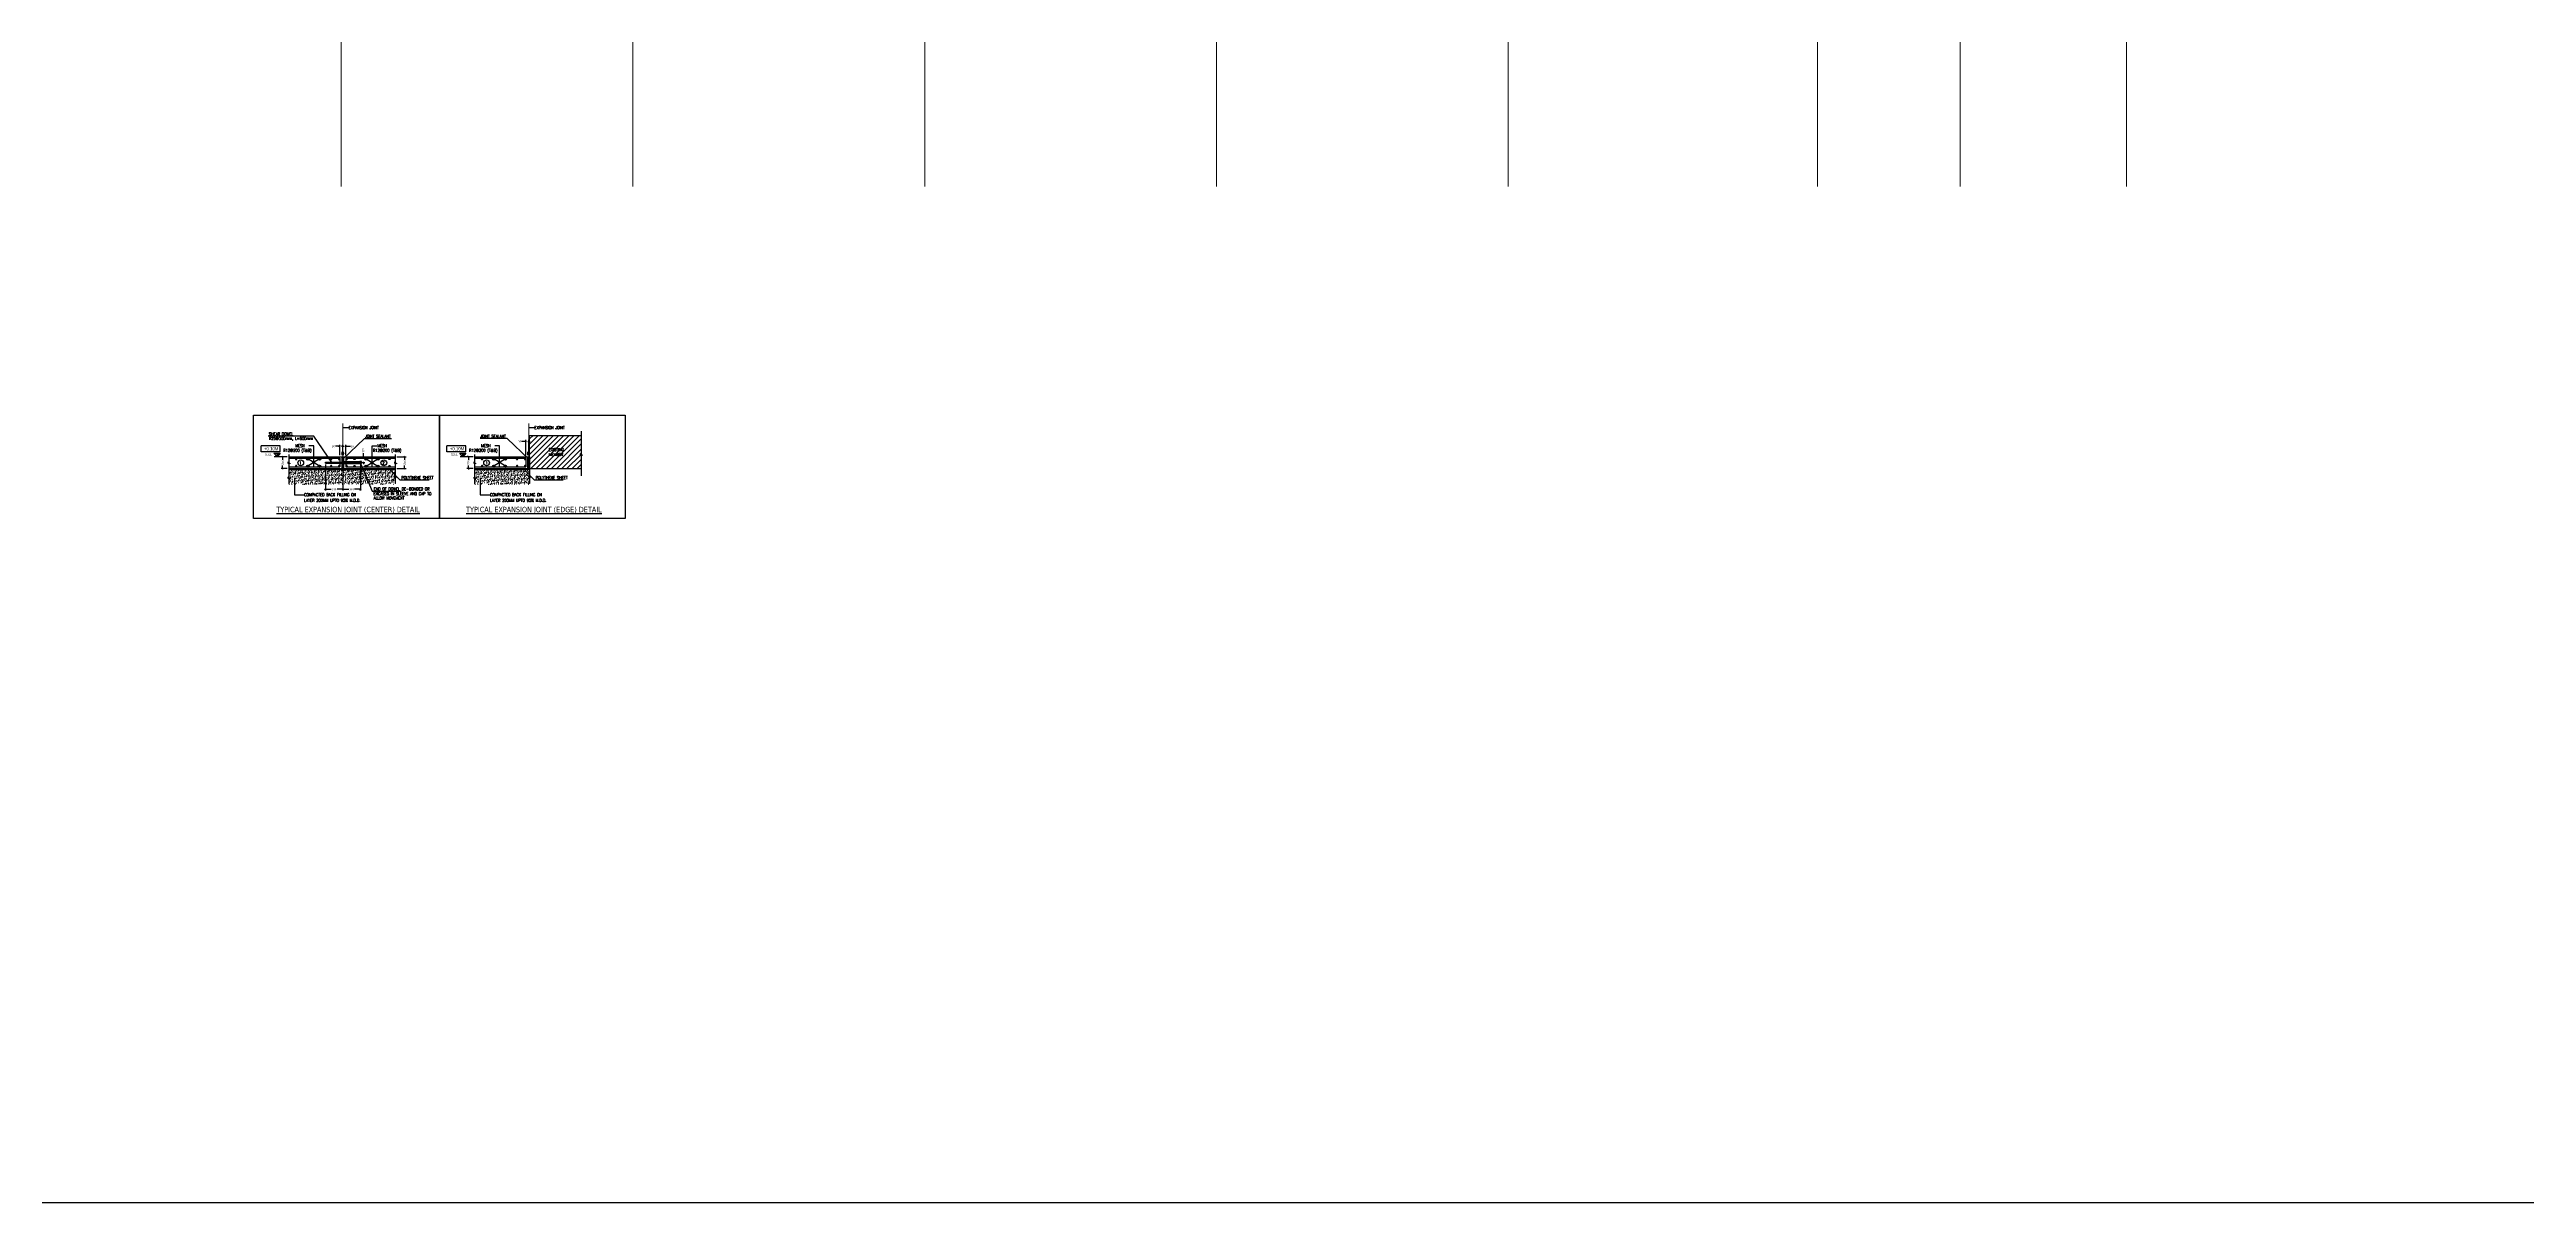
# Model space of a CAD drawing. Header units: millimetres. Extents: x -388065 to 2372687422, y -192755 to 667797.
# Drawn here: x 223865 to 266319, y 578920 to 598695 of the extents above; entities that cross this region are included whole.
import ezdxf
from ezdxf.enums import TextEntityAlignment as Align

# ---------------------------------------------------------------- set-up
doc = ezdxf.new("R2010")
doc.units = ezdxf.units.MM
doc.linetypes.add('CENTER', pattern=[2, 1.25, -0.25, 0.25, -0.25])
doc.linetypes.add('Hidden', pattern=[7.14375, 4.7625, -2.38125])
for name, color, linetype in [('S-36-TAGLVL', 23, 'Continuous'), ('S-DIM', 5, 'Continuous'), ('S-FRAME', 2, 'Continuous'), ('S-HATCH', 30, 'Continuous'), ('S-STEEL HATCH', 6, 'CENTER'), ('S-STEEL-1', 2, 'CENTER'), ('S-STL-LINK', 4, 'Continuous'), ('S-TEXT-1', 3, 'Continuous'), ('S-WATER PROOFING', 7, 'Continuous')]:
    doc.layers.add(name, color=color, linetype=linetype)
doc.layers.add('S-GRID', color=1, linetype='Continuous', lineweight=9)
doc.layers.add('STR-GRID', color=248, linetype='Continuous', lineweight=9)
doc.styles.add('MINA_MM_STEEL_DETAIL', font='dim.shx', dxfattribs={"height": 35})
doc.styles.add('Romans', font='romans.shx')
doc.styles.add('TAHOMA', font='tahoma.ttf')
doc.styles.add('TEXTN', font='techl___.ttf', dxfattribs={"height": 0.2})
doc.styles.add('TEXTS', font='arial.ttf', dxfattribs={"width": 0.8})
doc.dimstyles.new('MINA_MM_STEEL_DET', dxfattribs={"dimtxt": 35, "dimasz": 25, "dimexe": 25, "dimexo": 25, "dimgap": 5, "dimtad": 0, "dimdec": 0, "dimzin": 0, "dimdsep": 46, "dimtxsty": 'MINA_MM_STEEL_DETAIL', "dimblk": 'OBLIQUE', "dimcen": 0.09, "dimclrd": 256, "dimclre": 256, "dimclrt": 7, "dimadec": 0, "dimazin": 0, "dimtfac": 1, "dimtdec": 0, "dimtix": 1, "dimtofl": 0, "dimtmove": 0, "dimatfit": 0, "dimfxl": 1, "dimtolj": 1, "dimtzin": 0, "dimlwd": -1, "dimlwe": -1, "dimarcsym": 0})
doc.dimstyles.new('S-DIM-25', dxfattribs={"dimtxt": 0.05, "dimasz": 0.0015, "dimexe": 0.025, "dimexo": 0.025, "dimgap": 0.035, "dimtad": 1, "dimdec": 0, "dimlfac": 1000, "dimzin": 0, "dimdsep": 46, "dimtxsty": 'Romans', "dimblk": 'ARCHTICK', "dimcen": 0.6, "dimdle": 0.025, "dimclrd": 256, "dimclre": 256, "dimclrt": 3, "dimadec": 0, "dimazin": 0, "dimtfac": 1, "dimtdec": 0, "dimtix": 1, "dimtmove": 0, "dimatfit": 3, "dimfxl": 0.15, "dimtolj": 1, "dimtzin": 0, "dimarcsym": 0})

# ---------------------------------------------------------------- blocks, each defined once
blk = doc.blocks.new('*U1205')
blk.add_lwpolyline([(-56558, 29706), (-56558, -29706), (56558, -29706)])
blk = doc.blocks.new('*U1206')
at = {"color": 0, "linetype": 'ByBlock', "lineweight": -2, "transparency": 16777216}
blk.add_blockref('*U1205', (113115, 356472), dxfattribs=at)
blk = doc.blocks.new('grids')
at = {"layer": 'STR-GRID', "ltscale": 10}
for p, q in [((115749.9, 623956.2), (115749.9, 596346.6)), ((120749.9, 623956.2), (120749.9, 596346.6)), ((125749.9, 623956.2), (125749.9, 596346.6)), ((130749.9, 623956.2), (130749.9, 596346.6)), ((135749.9, 623956.2), (135749.9, 596346.6)), ((141049.9, 623956.2), (141049.9, 596346.6)), ((143499.9, 623956.2), (143499.9, 596346.6)), ((146349.9, 623956.2), (146349.9, 596346.6))]:
    blk.add_line(p, q, dxfattribs=at)
blk = doc.blocks.new('S-DONUT')
at = {"layer": 'S-STEEL HATCH'}
blk.add_hatch(color=256, dxfattribs=at).paths.add_polyline_path([(-0.017, 0, 1), (0.017, 0, 1)])
at = {"layer": 'S-STEEL-1'}
blk.add_circle((0, 0), 0.0175, dxfattribs=at)
blk = doc.blocks.new('_ARCHTICK')
at = {"color": 0, "linetype": 'ByBlock', "const_width": 0.4}
blk.add_lwpolyline([(-0.5, -0.5), (0.5, 0.5)], dxfattribs=at)
blk = doc.blocks.new('_OBLIQUE')
at = {"color": 0, "linetype": 'ByBlock'}
blk.add_line((-0.5, -0.5), (0.5, 0.5), dxfattribs=at)
blk = doc.blocks.new('*D2437')
at = {"layer": 'Defpoints', "color": 0, "transparency": 16777216}
for p in [(227859, 591510), (227965, 591710), (227965, 591510)]:
    blk.add_point(p, dxfattribs=at)
at = {"layer": 'S-DIM', "transparency": 16777216}
for p, q in [((227940, 591710), (227834, 591710)), ((227940, 591510), (227834, 591510)), ((227859, 591710), (227859, 591660)), ((227859, 591510), (227859, 591560))]:
    blk.add_line(p, q, dxfattribs=at)
at = {"layer": 'S-DIM', "transparency": 16777216, "xscale": 25, "yscale": 25, "zscale": 25}
for p, rotation in [((227859, 591710), 90), ((227859, 591510), 270)]:
    blk.add_blockref('_OBLIQUE', p, dxfattribs=dict(at, rotation=rotation))
at = {"layer": 'S-DIM', "color": 7, "transparency": 16777216, "insert": (227859, 591610), "char_height": 35, "attachment_point": 5, "rotation": 90, "style": 'MINA_MM_STEEL_DETAIL'}
blk.add_mtext('\\A1;250', dxfattribs=at)
blk = doc.blocks.new('*D2438')
at = {"layer": 'Defpoints', "color": 0, "transparency": 16777216}
for p in [(228842, 591890), (228842, 591710), (228892, 591710)]:
    blk.add_point(p, dxfattribs=at)
at = {"layer": 'S-DIM', "transparency": 16777216}
for p, q in [((228842, 591890), (228764, 591890)), ((228842, 591735), (228842, 591915)), ((228892, 591735), (228892, 591915)), ((228892, 591890), (228917, 591890))]:
    blk.add_line(p, q, dxfattribs=at)
at = {"layer": 'S-DIM', "transparency": 16777216, "xscale": 25, "yscale": 25, "zscale": 25}
blk.add_blockref('_OBLIQUE', (228842, 591890), dxfattribs=at)
at = {"layer": 'S-DIM', "transparency": 16777216, "xscale": 25, "yscale": 25, "zscale": 25, "rotation": 180}
blk.add_blockref('_OBLIQUE', (228892, 591890), dxfattribs=at)
at = {"layer": 'S-DIM', "color": 7, "transparency": 16777216, "insert": (228730, 591890), "char_height": 35, "attachment_point": 5, "style": 'MINA_MM_STEEL_DETAIL'}
blk.add_mtext('\\A1;50', dxfattribs=at)
blk = doc.blocks.new('*D2439')
at = {"layer": 'Defpoints', "color": 0, "transparency": 16777216}
for p in [(228942, 591890), (228892, 591710), (228942, 591710)]:
    blk.add_point(p, dxfattribs=at)
at = {"layer": 'S-DIM', "transparency": 16777216}
for p, q in [((228892, 591890), (228867, 591890)), ((228892, 591735), (228892, 591915)), ((228942, 591735), (228942, 591915)), ((228942, 591890), (229021, 591890))]:
    blk.add_line(p, q, dxfattribs=at)
at = {"layer": 'S-DIM', "transparency": 16777216, "xscale": 25, "yscale": 25, "zscale": 25}
blk.add_blockref('_OBLIQUE', (228892, 591890), dxfattribs=at)
at = {"layer": 'S-DIM', "transparency": 16777216, "xscale": 25, "yscale": 25, "zscale": 25, "rotation": 180}
blk.add_blockref('_OBLIQUE', (228942, 591890), dxfattribs=at)
at = {"layer": 'S-DIM', "color": 7, "transparency": 16777216, "insert": (229054, 591890), "char_height": 35, "attachment_point": 5, "style": 'MINA_MM_STEEL_DETAIL'}
blk.add_mtext('\\A1;50', dxfattribs=at)
blk = doc.blocks.new('TAG-ELE-LVL')
at = {"layer": 'S-36-TAGLVL'}
for p, q in [((-0.21, 0.35), (-0.21, 0.75)), ((-0.21, 0.75), (1.09, 0.75)), ((-0.21, 0.35), (1.09, 0.35)), ((0, 0), (0, 0.25)), ((1.09, 0.35), (1.09, 0.75))]:
    blk.add_line(p, q, dxfattribs=at)
blk.add_lwpolyline([(0, 0), (0.21, 0.25), (-0.21, 0.25)], close=True, dxfattribs=at)
at = {"layer": 'S-36-TAGLVL', "color": 251}
blk.add_solid([(-0.21, 0.25), (0, 0), (0, 0.25)], dxfattribs=at)
at = {"layer": 'S-36-TAGLVL', "color": 50, "style": 'TEXTS', "width": 0.75}
blk.add_attdef('FLOOR-NAME', text='', height=0.25, dxfattribs=at).set_placement((-0.21, 0.8), align=Align.BOTTOM_LEFT)
blk.add_attdef('LVL', text='', height=0.225, dxfattribs=at).set_placement((0.44, 0.55), align=Align.MIDDLE_CENTER)
at = {"layer": 'S-36-TAGLVL', "color": 50, "style": 'TEXTN', "width": 0.75}
blk.add_attdef('-', (0.36, 0.07), '', height=0.175, dxfattribs=at)
blk = doc.blocks.new('*D2440')
at = {"layer": 'Defpoints', "color": 0, "transparency": 16777216}
for p in [(229791, 591710), (229791, 591510), (229950, 591510)]:
    blk.add_point(p, dxfattribs=at)
at = {"layer": 'S-DIM', "transparency": 16777216}
for p, q in [((229816, 591710), (229975, 591710)), ((229816, 591510), (229975, 591510)), ((229950, 591710), (229950, 591660)), ((229950, 591510), (229950, 591560))]:
    blk.add_line(p, q, dxfattribs=at)
at = {"layer": 'S-DIM', "transparency": 16777216, "xscale": 25, "yscale": 25, "zscale": 25}
for p, rotation in [((229950, 591710), 90), ((229950, 591510), 270)]:
    blk.add_blockref('_OBLIQUE', p, dxfattribs=dict(at, rotation=rotation))
at = {"layer": 'S-DIM', "color": 7, "transparency": 16777216, "insert": (229950, 591610), "char_height": 35, "attachment_point": 5, "rotation": 90, "style": 'MINA_MM_STEEL_DETAIL'}
blk.add_mtext('\\A1;250', dxfattribs=at)
blk = doc.blocks.new('*D2441')
at = {"layer": 'Defpoints', "color": 0, "transparency": 16777216}
for p in [(228880, 591710), (228905, 591767), (228905, 591710)]:
    blk.add_point(p, dxfattribs=at)
at = {"layer": 'S-DIM', "transparency": 16777216}
for p, q in [((228880, 591735), (228880, 591792)), ((228880, 591767), (228905, 591767)), ((228905, 591735), (228905, 591792))]:
    blk.add_line(p, q, dxfattribs=at)
at = {"layer": 'S-DIM', "transparency": 16777216, "xscale": 25, "yscale": 25, "zscale": 25, "rotation": 180}
blk.add_blockref('_OBLIQUE', (228880, 591767), dxfattribs=at)
at = {"layer": 'S-DIM', "transparency": 16777216, "xscale": 25, "yscale": 25, "zscale": 25}
blk.add_blockref('_OBLIQUE', (228905, 591767), dxfattribs=at)
at = {"layer": 'S-DIM', "color": 7, "transparency": 16777216, "insert": (228892, 591767), "char_height": 35, "attachment_point": 5, "style": 'MINA_MM_STEEL_DETAIL'}
blk.add_mtext('\\A1;25', dxfattribs=at)
blk = doc.blocks.new('*D2442')
at = {"layer": 'Defpoints', "color": 0, "transparency": 16777216}
for p in [(228592, 591600), (228892, 591510), (228592, 591154)]:
    blk.add_point(p, dxfattribs=at)
at = {"layer": 'S-DIM', "transparency": 16777216}
for p, q in [((228592, 591575), (228592, 591129)), ((228892, 591485), (228892, 591129)), ((228592, 591154), (228692, 591154)), ((228892, 591154), (228792, 591154))]:
    blk.add_line(p, q, dxfattribs=at)
at = {"layer": 'S-DIM', "transparency": 16777216, "xscale": 25, "yscale": 25, "zscale": 25, "rotation": 180}
blk.add_blockref('_OBLIQUE', (228592, 591154), dxfattribs=at)
at = {"layer": 'S-DIM', "transparency": 16777216, "xscale": 25, "yscale": 25, "zscale": 25}
blk.add_blockref('_OBLIQUE', (228892, 591154), dxfattribs=at)
at = {"layer": 'S-DIM', "color": 7, "transparency": 16777216, "insert": (228742, 591154), "char_height": 35, "attachment_point": 5, "style": 'MINA_MM_STEEL_DETAIL'}
blk.add_mtext('\\A1;300', dxfattribs=at)
blk = doc.blocks.new('*D2443')
at = {"layer": 'Defpoints', "color": 0, "transparency": 16777216}
for p in [(228892, 591510), (229192, 591600), (229192, 591154)]:
    blk.add_point(p, dxfattribs=at)
at = {"layer": 'S-DIM', "transparency": 16777216}
for p, q in [((228892, 591485), (228892, 591129)), ((229192, 591575), (229192, 591129)), ((228892, 591154), (228992, 591154)), ((229192, 591154), (229092, 591154))]:
    blk.add_line(p, q, dxfattribs=at)
at = {"layer": 'S-DIM', "transparency": 16777216, "xscale": 25, "yscale": 25, "zscale": 25, "rotation": 180}
blk.add_blockref('_OBLIQUE', (228892, 591154), dxfattribs=at)
at = {"layer": 'S-DIM', "transparency": 16777216, "xscale": 25, "yscale": 25, "zscale": 25}
blk.add_blockref('_OBLIQUE', (229192, 591154), dxfattribs=at)
at = {"layer": 'S-DIM', "color": 7, "transparency": 16777216, "insert": (229042, 591154), "char_height": 35, "attachment_point": 5, "style": 'MINA_MM_STEEL_DETAIL'}
blk.add_mtext('\\A1;300', dxfattribs=at)
blk = doc.blocks.new('*D2444')
at = {"layer": 'Defpoints', "color": 0, "transparency": 16777216}
for p in [(229192, 591710), (229192, 591610), (229245, 591710)]:
    blk.add_point(p, dxfattribs=at)
at = {"layer": 'S-DIM', "transparency": 16777216}
for p, q in [((229217, 591710), (229270, 591710)), ((229217, 591610), (229270, 591610)), ((229245, 591710), (229245, 591773)), ((229245, 591610), (229245, 591585))]:
    blk.add_line(p, q, dxfattribs=at)
at = {"layer": 'S-DIM', "transparency": 16777216, "xscale": 25, "yscale": 25, "zscale": 25}
for p, rotation in [((229245, 591710), 270), ((229245, 591610), 90)]:
    blk.add_blockref('_OBLIQUE', p, dxfattribs=dict(at, rotation=rotation))
at = {"layer": 'S-DIM', "color": 7, "transparency": 16777216, "insert": (229245, 591820), "char_height": 35, "attachment_point": 5, "rotation": 90, "style": 'MINA_MM_STEEL_DETAIL'}
blk.add_mtext('\\A1;125', dxfattribs=at)
blk = doc.blocks.new('*D2445')
at = {"layer": 'Defpoints', "color": 0, "transparency": 16777216}
for p in [(231044, 591510), (231150, 591710), (231150, 591510)]:
    blk.add_point(p, dxfattribs=at)
at = {"layer": 'S-DIM', "transparency": 16777216}
for p, q in [((231125, 591710), (231019, 591710)), ((231125, 591510), (231019, 591510)), ((231044, 591710), (231044, 591660)), ((231044, 591510), (231044, 591560))]:
    blk.add_line(p, q, dxfattribs=at)
at = {"layer": 'S-DIM', "transparency": 16777216, "xscale": 25, "yscale": 25, "zscale": 25}
for p, rotation in [((231044, 591710), 90), ((231044, 591510), 270)]:
    blk.add_blockref('_OBLIQUE', p, dxfattribs=dict(at, rotation=rotation))
at = {"layer": 'S-DIM', "color": 7, "transparency": 16777216, "insert": (231044, 591610), "char_height": 35, "attachment_point": 5, "rotation": 90, "style": 'MINA_MM_STEEL_DETAIL'}
blk.add_mtext('\\A1;250', dxfattribs=at)
blk = doc.blocks.new('*D2446')
at = {"layer": 'Defpoints', "color": 0, "transparency": 16777216}
for p in [(232028, 591973), (232028, 591710), (232078, 591710)]:
    blk.add_point(p, dxfattribs=at)
at = {"layer": 'S-DIM', "transparency": 16777216}
for p, q in [((232028, 591973), (231954, 591973)), ((232028, 591735), (232028, 591998)), ((232078, 591735), (232078, 591998)), ((232078, 591973), (232103, 591973))]:
    blk.add_line(p, q, dxfattribs=at)
at = {"layer": 'S-DIM', "transparency": 16777216, "xscale": 25, "yscale": 25, "zscale": 25}
blk.add_blockref('_OBLIQUE', (232028, 591973), dxfattribs=at)
at = {"layer": 'S-DIM', "transparency": 16777216, "xscale": 25, "yscale": 25, "zscale": 25, "rotation": 180}
blk.add_blockref('_OBLIQUE', (232078, 591973), dxfattribs=at)
at = {"layer": 'S-DIM', "color": 7, "transparency": 16777216, "insert": (231921, 591973), "char_height": 35, "attachment_point": 5, "style": 'MINA_MM_STEEL_DETAIL'}
blk.add_mtext('\\A1;50', dxfattribs=at)
blk = doc.blocks.new('*D2447')
at = {"layer": 'Defpoints', "color": 0, "transparency": 16777216}
for p in [(232065, 591710), (232090, 591767), (232090, 591710)]:
    blk.add_point(p, dxfattribs=at)
at = {"layer": 'S-DIM', "transparency": 16777216}
for p, q in [((232065, 591735), (232065, 591792)), ((232065, 591767), (232090, 591767)), ((232090, 591735), (232090, 591792))]:
    blk.add_line(p, q, dxfattribs=at)
at = {"layer": 'S-DIM', "transparency": 16777216, "xscale": 25, "yscale": 25, "zscale": 25, "rotation": 180}
blk.add_blockref('_OBLIQUE', (232065, 591767), dxfattribs=at)
at = {"layer": 'S-DIM', "transparency": 16777216, "xscale": 25, "yscale": 25, "zscale": 25}
blk.add_blockref('_OBLIQUE', (232090, 591767), dxfattribs=at)
at = {"layer": 'S-DIM', "color": 7, "transparency": 16777216, "insert": (232078, 591767), "char_height": 35, "attachment_point": 5, "style": 'MINA_MM_STEEL_DETAIL'}
blk.add_mtext('\\A1;25', dxfattribs=at)

msp = doc.modelspace()

# ---------------------------------------------------------------- hatches: boundary and pattern name
at = {"layer": 'S-DIM'}
h = msp.add_hatch(dxfattribs=at)
h.set_pattern_fill('ANSI31', color=9, scale=500)
h.set_pattern_definition([(45, (-564324.684, 540095.485), (-44.194174, 44.194174), [])])
h.paths.add_polyline_path([(232976.4964, 592076.5774), (232090.329, 592076.5774), (232090.329, 591709.9824), (232090.329, 591509.9824), (232976.4964, 591509.9824), (232976.4964, 591737.2342), (232994.5768, 591732.7168), (232994.5768, 591745.064), (232961.0306, 591745.064), (232961.0306, 591760.0953), (232976.4964, 591753.1293)])
h.paths.add_polyline_path([(232024.8528, 591789.7328), (232130.8052, 591789.7328), (232130.8052, 591864.7328), (232024.8528, 591864.7328)], flags=9)
h.paths.add_polyline_path([(232417.301, 591712.0604), (232672.7772, 591712.0604), (232672.7772, 591787.0604), (232417.301, 591787.0604)], flags=24)
h.paths.add_polyline_path([(232417.301, 591796.2184), (232684.2058, 591796.2184), (232684.2058, 591871.2184), (232417.301, 591871.2184)], flags=24)
h = msp.add_hatch(color=9, dxfattribs=at)
h.dxf.hatch_style = 1
h.paths.add_polyline_path([(228904.6914, 591624.9824), (229205.9874, 591624.9824), (229205.9874, 591622.9824), (228904.6914, 591622.9824)])
h = msp.add_hatch(color=9, dxfattribs=at)
h.dxf.hatch_style = 1
h.paths.add_polyline_path([(228904.6914, 591596.9824), (229205.9874, 591596.9824), (229205.9874, 591594.9824), (228904.6914, 591594.9824)])
h = msp.add_hatch(color=9, dxfattribs=at)
h.dxf.hatch_style = 1
h.paths.add_polyline_path([(229184.3601, 591591.9824), (229210.8989, 591591.9824), (229210.8989, 591627.9824), (229184.3601, 591627.9824), (229184.3601, 591625.9824), (229208.8989, 591625.9824), (229208.8989, 591593.9824), (229184.3601, 591593.9824)])
at = {"layer": 'S-HATCH'}
h = msp.add_hatch(dxfattribs=at)
h.set_pattern_fill('AR-SAND', color=256, scale=25, angle=45, style=0)
h.set_pattern_definition([(82.5, (219419.826, 578479.96), (-35.17533, 32.94818), [0, -38, 0, -42.5, 0, -40.625]), (52.5, (219419.826, 578479.96), (-18.60344, 81.1745), [0, -20.5, 0, -34.25, 0, -13.125]), (12.5, (219398.083, 578458.218), (54.95073, 55.15081), [0, -12.5, 0, -45, 0, -58.75]), (2.5, (219398.08, 578458.22), (37.62605, 68.65657), [0, -6.25, 0, -29.5, 0, -33.75])])
h.paths.add_polyline_path([(227964.5087, 591489.9824), (227964.5087, 591239.9824), (229790.8588, 591239.9824), (229790.8588, 591489.9824)])
at = {"layer": 'S-HATCH', "linetype": 'Continuous'}
h = msp.add_hatch(dxfattribs=at)
h.set_pattern_fill('ANSI37', color=256, scale=100, style=0)
h.set_pattern_definition([(135, (239210.616, 578701.348), (8.838835, 8.838835), []), (45, (239210.616, 578701.348), (8.838835, -8.838835), [])])
h.paths.add_polyline_path([(228904.6914, 591599.9824), (228879.6914, 591599.9824), (228879.6914, 591509.9824), (228904.6914, 591509.9824)])
h.paths.add_polyline_path([(228879.6914, 591619.872), (228904.6914, 591619.872), (228904.6914, 591709.9824), (228879.6914, 591709.9824)])
at = {"layer": 'S-HATCH'}
h = msp.add_hatch(dxfattribs=at)
h.set_pattern_fill('AR-SAND', color=256, scale=25, angle=45, style=0)
h.set_pattern_definition([(82.5, (222605.464, 578479.96), (-35.17533, 32.94818), [0, -38, 0, -42.5, 0, -40.625]), (52.5, (222605.464, 578479.96), (-18.60344, 81.1745), [0, -20.5, 0, -34.25, 0, -13.125]), (12.5, (222583.72, 578458.218), (54.95073, 55.15081), [0, -12.5, 0, -45, 0, -58.75]), (2.5, (222583.72, 578458.22), (37.62605, 68.65657), [0, -6.25, 0, -29.5, 0, -33.75])])
h.paths.add_polyline_path([(232090.329, 591239.9824), (232090.329, 591489.9824), (231150.1464, 591489.9824), (231150.1464, 591239.9824)])
at = {"layer": 'S-HATCH', "linetype": 'Continuous'}
h = msp.add_hatch(dxfattribs=at)
h.set_pattern_fill('ANSI37', color=256, scale=100, style=0)
h.set_pattern_definition([(135, (242396.254, 578701.348), (8.838835, 8.838835), []), (45, (242396.254, 578701.348), (8.838835, -8.838835), [])])
h.paths.add_polyline_path([(232090.329, 591619.872), (232065.329, 591619.872), (232065.329, 591509.9824), (232090.329, 591509.9824)])
h.paths.add_polyline_path([(232065.329, 591619.872), (232090.329, 591619.872), (232090.329, 591709.9824), (232065.329, 591709.9824)])

# ---------------------------------------------------------------- linework, layer by layer
at = {"layer": 'S-DIM'}
for p, q in [((227833.7592, 591709.9824), (227716.6466, 591709.9824)), ((228492.1914, 591547.2324), (228292.1914, 591672.7324, 0)), ((228492.1914, 591672.7324, 0), (228292.1914, 591547.2324)), ((229292.1914, 591547.2324), (229492.1914, 591672.7324, 0)), ((229292.1914, 591672.7324, 0), (229492.1914, 591547.2324)), ((231019.3968, 591709.9824), (230902.2843, 591709.9824)), ((231677.829, 591547.2324), (231477.829, 591672.7324, 0)), ((231677.829, 591672.7324, 0), (231477.829, 591547.2324))]:
    msp.add_line(p, q, dxfattribs=at)
for points in [[(227361.9316, 592425.1732), (230547.5692, 592425.1732), (230547.5692, 590651.0632), (227361.9316, 590651.0632)], [(230547.5692, 592425.1732), (233733.2069, 592425.1732), (233733.2069, 590651.0632), (230547.5692, 590651.0632)]]:
    msp.add_lwpolyline(points, close=True, dxfattribs=at)
for points in [[(232976.4964, 592149.9427), (232976.4964, 591753.1293), (232961.0306, 591760.0953), (232961.0306, 591745.064), (232994.5768, 591745.064), (232994.5768, 591732.7168), (232976.4964, 591737.2342), (232976.4964, 591383.0936)], [(227964.5087, 591747.641), (227964.5087, 591609.4897), (227949.0429, 591616.4558), (227949.0429, 591601.4244), (227982.5891, 591601.4244), (227982.5891, 591589.0773), (227964.5087, 591593.5947), (227964.5087, 591350.4401), (227949.0429, 591357.4062), (227949.0429, 591342.3748), (227982.5891, 591342.3748), (227982.5891, 591330.0277), (227964.5087, 591334.5451), (227964.5087, 591237.2638)], [(229790.8588, 591747.641), (229790.8588, 591609.4897), (229775.3929, 591616.4558), (229775.3929, 591601.4244), (229808.9391, 591601.4244), (229808.9391, 591589.0773), (229790.8588, 591593.5947), (229790.8588, 591376.6353), (229775.3929, 591383.6014), (229775.3929, 591368.57), (229808.9391, 591368.57), (229808.9391, 591356.2229), (229790.8588, 591360.7403), (229790.8588, 591250.3613)], [(231150.1464, 591747.641), (231150.1464, 591609.4897), (231134.6806, 591616.4558), (231134.6806, 591601.4244), (231168.2268, 591601.4244), (231168.2268, 591589.0773), (231150.1464, 591593.5947), (231150.1464, 591350.4401), (231134.6806, 591357.4062), (231134.6806, 591342.3748), (231168.2268, 591342.3748), (231168.2268, 591330.0277), (231150.1464, 591334.5451), (231150.1464, 591237.2638)], [(232090.329, 591543.4315), (232090.329, 591376.6353), (232074.8632, 591383.6014), (232074.8632, 591368.57), (232108.4094, 591368.57), (232108.4094, 591356.2229), (232090.329, 591360.7403), (232090.329, 591250.3613)]]:
    msp.add_lwpolyline(points, dxfattribs=at)
at = {"layer": 'S-DIM', "color": 0}
for centre in [(228170.3396, 591606.5163), (229594.023, 591606.5163), (231355.9773, 591606.5163)]:
    msp.add_circle(centre, 49.5061, dxfattribs=at)
at = {"layer": 'S-DIM', "linetype": 'Continuous'}
for centre in [(228292.1914, 591672.7324, 0), (228292.1914, 591547.2324), (228492.1914, 591672.7324, 0), (228492.1914, 591547.2324), (229292.1914, 591672.7324, 0), (229292.1914, 591547.2324), (229492.1914, 591672.7324, 0), (229492.1914, 591547.2324), (231477.829, 591672.7324, 0), (231477.829, 591547.2324), (231677.829, 591672.7324, 0), (231677.829, 591547.2324)]:
    msp.add_circle(centre, 20.955, dxfattribs=at)
at = {"layer": 'S-FRAME'}
for p, q in [((232090.329, 591709.9824), (232090.329, 592076.5774)), ((232090.329, 592076.5774), (232976.4964, 592076.5774)), ((227964.5087, 591709.9824), (229790.8588, 591709.9824)), ((227964.5087, 591509.9824), (229790.8588, 591509.9824)), ((228879.6914, 591709.9824), (228879.6914, 591509.9824)), ((231150.1464, 591709.9824), (232090.329, 591709.9824)), ((231150.1464, 591509.9824), (232976.4964, 591509.9824)), ((232065.329, 591709.9824), (232065.329, 591509.9824))]:
    msp.add_line(p, q, dxfattribs=at)
at = {"layer": 'S-FRAME', "linetype": 'Continuous'}
for p, q in [((227964.5087, 591489.9824, 0), (229790.8588, 591489.9824, 0)), ((231150.1464, 591489.9824, 0), (232090.329, 591489.9824, 0))]:
    msp.add_line(p, q, dxfattribs=at)
at = {"layer": 'S-FRAME'}
for points in [[(228879.6914, 591709.9824), (228904.6914, 591709.9824), (228904.6914, 591509.9824), (228879.6914, 591509.9824)], [(232065.329, 591709.9824), (232090.329, 591709.9824), (232090.329, 591509.9824), (232065.329, 591509.9824)]]:
    msp.add_lwpolyline(points, close=True, dxfattribs=at)
at = {"layer": 'S-GRID', "ltscale": 0.1}
for p, q in [((228892.1914, 591709.9824), (228892.1914, 592281.49)), ((232077.829, 591709.9824), (232077.829, 592281.49))]:
    msp.add_line(p, q, dxfattribs=at)
at = {"layer": 'S-STL-LINK'}
for p, q in [((227964.5087, 591684.9824), (228842.1914, 591684.9824)), ((227964.5087, 591534.9824), (228842.1914, 591534.9824)), ((228592.1914, 591619.9824), (228592.1914, 591599.9824)), ((228601.7239, 591620.9824), (228594.7849, 591598.9824)), ((228618.9511, 591620.9824), (228612.012, 591598.9824)), ((228636.1782, 591620.9824), (228629.2391, 591598.9824)), ((228653.4054, 591620.9824), (228646.4663, 591598.9824)), ((228670.6325, 591620.9824), (228663.6934, 591598.9824)), ((228687.8596, 591620.9824), (228680.9206, 591598.9824)), ((228705.0868, 591620.9824), (228698.1477, 591598.9824)), ((228722.3139, 591620.9824), (228715.3748, 591598.9824)), ((228739.5411, 591620.9824), (228732.602, 591598.9824)), ((228756.7682, 591620.9824), (228749.8291, 591598.9824)), ((228773.9953, 591620.9824), (228767.0563, 591598.9824)), ((228791.2225, 591620.9824), (228784.2834, 591598.9824)), ((228808.4496, 591620.9824), (228801.5105, 591598.9824)), ((228825.6768, 591620.9824), (228818.7377, 591598.9824)), ((228842.9039, 591620.9824), (228835.9648, 591598.9824)), ((228842.1914, 591684.9824), (228842.1914, 591534.9824)), ((228860.131, 591620.9824), (228853.192, 591598.9824)), ((228877.3582, 591620.9824), (228870.4191, 591598.9824)), ((228894.5853, 591620.9824), (228887.6462, 591598.9824)), ((228911.8125, 591620.9824), (228904.8734, 591598.9824)), ((228929.0396, 591620.9824), (228922.1005, 591598.9824)), ((228946.2668, 591620.9824), (228939.3277, 591598.9824)), ((228942.1914, 591684.9824), (229790.8588, 591684.9824)), ((228942.1914, 591684.9824), (228942.1914, 591534.9824)), ((228942.1914, 591534.9824), (229790.8588, 591534.9824)), ((228963.4939, 591620.9824), (228956.5548, 591598.9824)), ((228980.721, 591620.9824), (228973.7819, 591598.9824)), ((228997.9482, 591620.9824), (228991.0091, 591598.9824)), ((229015.1753, 591620.9824), (229008.2362, 591598.9824)), ((229032.4025, 591620.9824), (229025.4634, 591598.9824)), ((229049.6296, 591620.9824), (229042.6905, 591598.9824)), ((229066.8567, 591620.9824), (229059.9177, 591598.9824)), ((229084.0839, 591620.9824), (229077.1448, 591598.9824)), ((229101.311, 591620.9824), (229094.3719, 591598.9824)), ((229118.5382, 591620.9824), (229111.5991, 591598.9824)), ((229135.7653, 591620.9824), (229128.8262, 591598.9824)), ((229152.9924, 591620.9824), (229146.0534, 591598.9824)), ((229170.2196, 591620.9824), (229163.2805, 591598.9824)), ((229187.4467, 591620.9824), (229180.5076, 591598.9824)), ((229192.1914, 591619.9824), (229192.1914, 591599.9824)), ((231150.1464, 591684.9824), (232027.829, 591684.9824)), ((231150.1464, 591534.9824), (232027.829, 591534.9824)), ((232027.829, 591684.9824), (232027.829, 591534.9824))]:
    msp.add_line(p, q, dxfattribs=at)
for points in [[(228592.1914, 591619.9824), (229192.1914, 591619.9824)], [(228592.1914, 591599.9824), (229192.1914, 591599.9824)], [(228904.6914, 591624.9824), (229205.9874, 591624.9824), (229205.9874, 591622.9824), (228904.6914, 591622.9824), (228904.6914, 591624.9824)], [(228904.6914, 591596.9824), (229205.9874, 591596.9824), (229205.9874, 591594.9824), (228904.6914, 591594.9824), (228904.6914, 591596.9824)], [(229184.3601, 591591.9824), (229210.8989, 591591.9824), (229210.8989, 591627.9824), (229184.3601, 591627.9824), (229184.3601, 591625.9824), (229208.8989, 591625.9824), (229208.8989, 591593.9824), (229184.3601, 591593.9824), (229184.3601, 591591.9824)]]:
    msp.add_lwpolyline(points, dxfattribs=at)
msp.add_lwpolyline([(228592.1914, 591619.872), (229192.1914, 591619.872), (229192.1914, 591599.9824), (228592.1914, 591599.9824)], close=True, dxfattribs=at)
at = {"layer": 'S-WATER PROOFING', "linetype": 'Hidden', "ltscale": 0.2, "const_width": 10}
for points in [[(227964.5087, 591499.9824), (229790.8588, 591499.9824)], [(231150.1464, 591499.9824), (232090.329, 591499.9824)]]:
    msp.add_lwpolyline(points, dxfattribs=at)

# ---------------------------------------------------------------- block references
for name, p in [('*U1206', (119483.3383, 252153.8033)), ('grids', (113115, -0.0021))]:
    msp.add_blockref(name, p)
at = {"layer": 'S-36-TAGLVL', "extrusion": (0, 0, -1)}
ref = msp.add_blockref('TAG-ELE-LVL', (-227763.8477, 591709.9824), dxfattribs=dict(at, xscale=250.0000000582077, yscale=250.0000000582077, zscale=-250.0000000582077))
ref.add_attrib('-', 'S.S.L', (227559.0879, 591727.476), dxfattribs={"color": 3, "height": 43.75, "style": 'TEXTN', "width": 0.75})
ref.add_attrib('LVL', '+0.10M', dxfattribs={"color": 3, "height": 56.25, "style": 'TEXTS', "width": 0.75}).set_placement((227663.9086, 591847.4824), align=Align.MIDDLE_CENTER)
ref = msp.add_blockref('TAG-ELE-LVL', (-230949.4853, 591709.9824), dxfattribs=dict(at, xscale=250.0000000582077, yscale=250.0000000582077, zscale=-250.0000000582077))
ref.add_attrib('-', 'S.S.L', (230744.7256, 591727.476), dxfattribs={"color": 3, "height": 43.75, "style": 'TEXTN', "width": 0.75})
ref.add_attrib('LVL', '+0.10M', dxfattribs={"color": 3, "height": 56.25, "style": 'TEXTS', "width": 0.75}).set_placement((230849.5462, 591847.4824), align=Align.MIDDLE_CENTER)
at = {"layer": 'S-STEEL HATCH', "yscale": 700.0000001426088}
for p, xscale, zscale in [((228092.1914, 591672.7324, 0), -700.0000001426088, 700.0000000000001), ((228092.1914, 591547.2324), -700.0000001426088, 700.0000000000001), ((228292.1914, 591672.7324, 0), -700.0000001426088, 700.0000000000001), ((228292.1914, 591547.2324), -700.0000001426088, 700.0000000000001), ((228492.1914, 591672.7324, 0), -700.0000001426088, 700.0000000000001), ((228492.1914, 591547.2324), -700.0000001426088, 700.0000000000001), ((228692.1914, 591672.7324, 0), -700.0000001426088, 700.0000000000001), ((228692.1914, 591547.2324), -700.0000001426088, 700.0000000000001), ((228829.5773, 591672.7324), -700.0000001426088, 700.0000000000001), ((228829.5773, 591547.2324, 0), -700.0000001426088, 700.0000000000001), ((228957.462, 591672.7324), -700.0000001426088, 700.0000000000001), ((228957.462, 591547.2324, 0), -700.0000001426088, 700.0000000000001), ((229092.1914, 591672.7324, 0), 700.0000001426088, 700.0000001426088), ((229092.1914, 591547.2324), 700.0000001426088, 700.0000001426088), ((229292.1914, 591672.7324, 0), 700.0000001426088, 700.0000001426088), ((229292.1914, 591547.2324), 700.0000001426088, 700.0000001426088), ((229492.1914, 591672.7324, 0), 700.0000001426088, 700.0000001426088), ((229492.1914, 591547.2324), 700.0000001426088, 700.0000001426088), ((229692.1914, 591672.7324, 0), 700.0000001426088, 700.0000001426088), ((229692.1914, 591547.2324), 700.0000001426088, 700.0000001426088), ((231277.829, 591672.7324, 0), -700.0000001426088, 700.0000000000001), ((231277.829, 591547.2324), -700.0000001426088, 700.0000000000001), ((231477.829, 591672.7324, 0), -700.0000001426088, 700.0000000000001), ((231477.829, 591547.2324), -700.0000001426088, 700.0000000000001), ((231677.829, 591672.7324, 0), -700.0000001426088, 700.0000000000001), ((231677.829, 591547.2324), -700.0000001426088, 700.0000000000001), ((231877.829, 591672.7324, 0), -700.0000001426088, 700.0000000000001), ((231877.829, 591547.2324), -700.0000001426088, 700.0000000000001), ((232015.215, 591672.7324), -700.0000001426088, 700.0000000000001), ((232015.215, 591547.2324, 0), -700.0000001426088, 700.0000000000001)]:
    msp.add_blockref('S-DONUT', p, dxfattribs=dict(at, xscale=xscale, zscale=zscale))

# ---------------------------------------------------------------- texts
at = {"layer": 'S-DIM', "style": 'Romans', "width": 0.8}
msp.add_text('EXPANSION JOINT', height=50, dxfattribs=at).set_placement((232176.0256, 592209.9177), align=Align.MIDDLE_LEFT)
at = {"layer": 'S-TEXT-1', "ltscale": 600, "style": 'Romans', "width": 0.8}
for s, p in [('EXPANSION JOINT', (228990.388, 592209.9177)), ('SHEAR DOWEL', (227625.0862, 592101.7661, 0)), ('R25@300mm, L=600mm', (227625.0862, 592023.6755, 0)), ('R12@200 (T&B)', (227871.0168, 591819.0437, 0)), ('MESH', (228077.5063, 591899.0437, 0)), ('JOINT SEALANT', (229272.5832, 592062.467)), ('R12@200 (T&B)', (229409.375, 591819.0437, 0)), ('MESH', (229486.3765, 591899.0437, 0)), ('R12@200 (T&B)', (231056.6544, 591819.0437, 0)), ('JOINT SEALANT', (231247.9134, 592062.467)), ('MESH', (231263.144, 591899.0437, 0)), ('EXISTING', (232422.1819, 591833.7184)), ('MEMBER', (232422.1819, 591749.5604)), ('COMPACTED BACK FILLING ON', (228229.7697, 591058.9041)), ('LAYER 200MM UPTO 95%%% M.D.D.', (228229.7697, 590962.9555)), ('ALLOW MOVEMENT', (229419.8069, 591000.7917)), ('ENCASED IN SLEEVE AND CAP TO', (229417.3778, 591076.0353)), ('END OF DOWEL DE-BONDED OR', (229419.8069, 591158.5604)), ('POLYTHENE SHEET', (229897.4095, 591351.1866, 0)), ('COMPACTED BACK FILLING ON', (231415.4074, 591058.9041)), ('LAYER 200MM UPTO 95%%% M.D.D.', (231415.4074, 590962.9555)), ('POLYTHENE SHEET', (232196.8798, 591351.1866, 0))]:
    msp.add_text(s, height=50, dxfattribs=at).set_placement(p, align=Align.MIDDLE_LEFT)
at = {"layer": 'S-TEXT-1', "color": 0, "ltscale": 600, "style": 'Romans', "width": 0.8}
for s, p in [('1', (228147.0078, 591604.4063)), ('2', (229570.6912, 591604.4063)), ('1', (231337.9779, 591604.4063))]:
    msp.add_text(s, height=50, dxfattribs=at).set_placement(p, align=Align.MIDDLE_LEFT)
at = {"layer": 'S-TEXT-1', "style": 'TAHOMA'}
for s, p in [('%%UTYPICAL EXPANSION JOINT (CENTER) DETAIL', (228981.4885, 590805.0347)), ('%%UTYPICAL EXPANSION JOINT (EDGE) DETAIL', (232167.1262, 590805.0347))]:
    msp.add_text(s, height=93.75, dxfattribs=at).set_placement(p, align=Align.MIDDLE_CENTER)

# ---------------------------------------------------------------- dimensions: what is measured, and where the dimension line sits
at = {"layer": 'S-DIM'}
for base, p1, p2, picture, middle in [((228842.1914, 591890.1645), (228892.1914, 591709.9824), (228842.1914, 591709.9824), '*D2438', (228730.2501, 591890.1645)), ((232027.829, 591973.2087), (232077.829, 591709.9824), (232027.829, 591709.9824), '*D2446', (231921.0577, 591973.2087)), ((228592.1914, 591154.4785), (228892.1914, 591509.9824), (228592.1914, 591599.9824), '*D2442', (228742.1914, 591154.4785)), ((228904.6914, 591767.2328), (228879.6914, 591709.9824), (228904.6914, 591709.9824), '*D2441', (228892.1914, 591767.2328)), ((232090.329, 591767.2328), (232065.329, 591709.9824), (232090.329, 591709.9824), '*D2447', (232077.829, 591767.2328))]:
    dim = msp.add_linear_dim(base=base, p1=p1, p2=p2, dimstyle='MINA_MM_STEEL_DET', dxfattribs=at)
    dim.commit()
    dim.dimension.update_dxf_attribs({"geometry": picture, "text_midpoint": middle, "dimtype": 160})
for base, p1, p2, picture, middle in [((228942.1914, 591890.1645), (228892.1914, 591709.9824), (228942.1914, 591709.9824), '*D2439', (229054.1326, 591890.1645)), ((229192.1914, 591154.4785), (228892.1914, 591509.9824), (229192.1914, 591599.9824), '*D2443', (229042.1914, 591154.4785))]:
    dim = msp.add_linear_dim(base=base, p1=p1, p2=p2, angle=180, dimstyle='MINA_MM_STEEL_DET', dxfattribs=at)
    dim.commit()
    dim.dimension.update_dxf_attribs({"geometry": picture, "text_midpoint": middle, "dimtype": 160})
dim = msp.add_linear_dim(base=(229244.9357, 591709.9824), p1=(229192.1914, 591609.9824), p2=(229192.1914, 591709.9824), angle=90, text='125', dimstyle='MINA_MM_STEEL_DET', dxfattribs=at)
dim.commit()
dim.dimension.update_dxf_attribs({"geometry": '*D2444', "text_midpoint": (229244.9357, 591819.7372), "dimtype": 160})
for base, p1, p2, picture, middle in [((227858.7592, 591509.9824), (227964.5087, 591709.9824), (227964.5087, 591509.9824), '*D2437', (227858.7592, 591609.9824)), ((229949.5139, 591509.9824), (229790.8588, 591709.9824), (229790.8588, 591509.9824), '*D2440', (229949.5139, 591609.9824)), ((231044.3968, 591509.9824), (231150.1464, 591709.9824), (231150.1464, 591509.9824), '*D2445', (231044.3968, 591609.9824))]:
    dim = msp.add_linear_dim(base=base, p1=p1, p2=p2, angle=90, text='250', dimstyle='MINA_MM_STEEL_DET', dxfattribs=at)
    dim.commit()
    dim.dimension.update_dxf_attribs({"geometry": picture, "text_midpoint": middle})

# ---------------------------------------------------------------- leaders
for points, dimstyle in [([(228701.6172, 591609.9824, 0), (228392.1914, 592060.8058, 0), (227611.159, 592060.8058, 0)], 'MINA_MM_STEEL_DET'), ([(228392.1914, 591609.9824, 0), (228392.1914, 591899.0437, 0), (228310.8859, 591899.0437, 0)], 'S-DIM-25'), ([(228392.1914, 591684.9824, 0), (228392.1914, 591899.0437, 0), (228310.8859, 591899.0437, 0)], 'S-DIM-25'), ([(228392.1914, 591534.9824, 0), (228392.1914, 591899.0437, 0), (228310.8859, 591899.0437, 0)], 'MINA_MM_STEEL_DET'), ([(228889.6216, 591668.9269, 0), (229260.4846, 592022.9602, 0), (229725.2755, 592022.9602, 0)], 'MINA_MM_STEEL_DET'), ([(229392.1914, 591609.9824, 0), (229392.1914, 591899.0437, 0), (229473.4968, 591899.0437, 0)], 'S-DIM-25'), ([(229392.1914, 591684.9824, 0), (229392.1914, 591899.0437, 0), (229473.4968, 591899.0437, 0)], 'S-DIM-25'), ([(229392.1914, 591534.9824, 0), (229392.1914, 591899.0437, 0), (229473.4968, 591899.0437, 0)], 'S-DIM-25'), ([(232080.3987, 591668.9269, 0), (231709.5358, 592022.9602, 0), (231244.7449, 592022.9602, 0)], 'S-DIM-25'), ([(231577.829, 591609.9824, 0), (231577.829, 591899.0437, 0), (231496.5235, 591899.0437, 0)], 'S-DIM-25'), ([(231577.829, 591684.9824, 0), (231577.829, 591899.0437, 0), (231496.5235, 591899.0437, 0)], 'S-DIM-25'), ([(231577.829, 591534.9824, 0), (231577.829, 591899.0437, 0), (231496.5235, 591899.0437, 0)], 'MINA_MM_STEEL_DET'), ([(229194.3994, 591594.9824, 0), (229392.1914, 591120.5404, 0), (229893.126, 591120.5404, 0)], 'MINA_MM_STEEL_DET'), ([(229694.3584, 591499.9824, 0), (229869.794, 591313.1666, 0), (230370.7286, 591313.1666, 0)], 'MINA_MM_STEEL_DET'), ([(231993.8286, 591499.9824), (232169.2642, 591313.1666), (232670.1988, 591313.1666)], 'MINA_MM_STEEL_DET'), ([(228061.9255, 591345.2713), (228061.9255, 591058.9041), (228229.7697, 591058.9041)], 'MINA_MM_STEEL_DET'), ([(231247.5631, 591345.2713), (231247.5631, 591058.9041), (231415.4074, 591058.9041)], 'MINA_MM_STEEL_DET')]:
    msp.add_leader(points, dimstyle=dimstyle, dxfattribs=at)
for points in [[(228892.1914, 592209.9177), (228990.388, 592209.9177)], [(232077.829, 592209.9177), (232176.0256, 592209.9177)]]:
    msp.add_leader(points, dimstyle='S-DIM-25', override={"dimgap": 0.035, "dimtad": 0}, dxfattribs=at)

doc.saveas('drawing.dxf')
